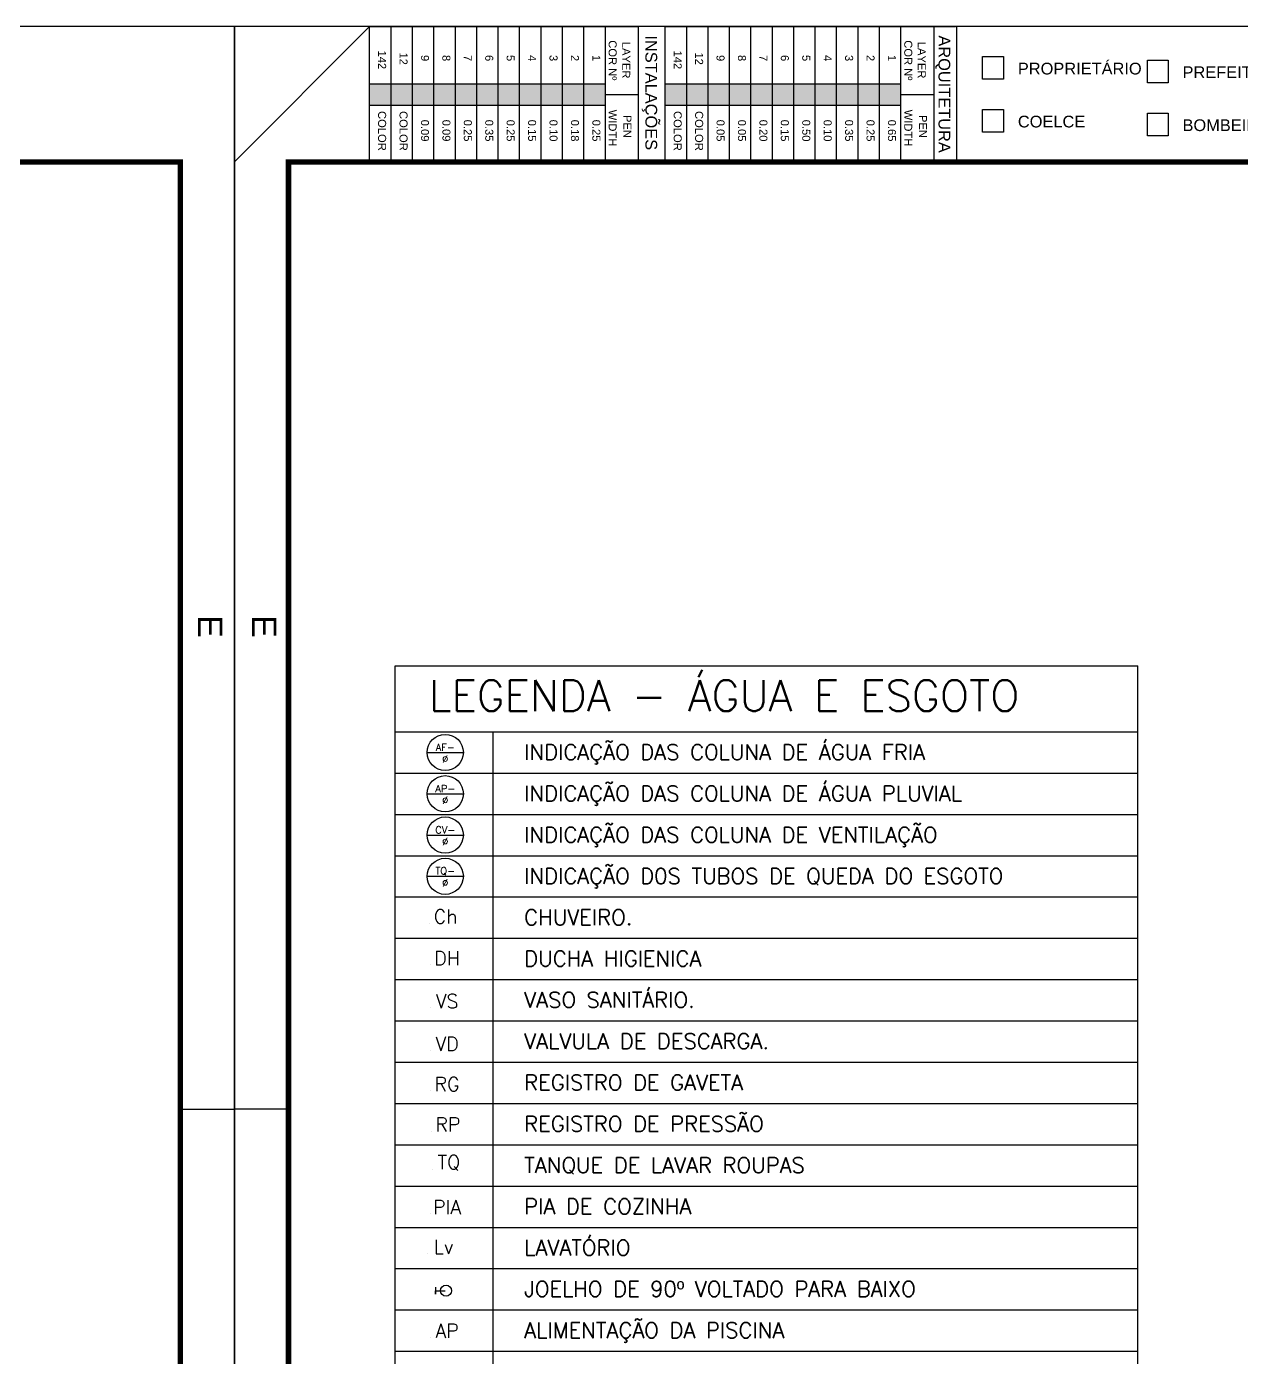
# Model space of a CAD drawing. Header units: millimetres. Extents: x 1904 to 2142, y -1319 to -1235.
# Drawn here: x 1959.83 to 1982.28, y -1259.51 to -1234.92 of the extents above; entities that cross this region are included whole.
import ezdxf
from ezdxf.enums import TextEntityAlignment as Align

# ---------------------------------------------------------------- set-up
doc = ezdxf.new("R2010")
doc.units = ezdxf.units.MM
doc.header["$LTSCALE"] = 30
doc.layers.get('0').update_dxf_attribs({"linetype": 'CONTINUOUS'})
for name, color, linetype in [("PRANCHA - PROJETU'S", 7, 'CONTINUOUS'), ('TXT_0', 7, 'CONTINUOUS'), ('TXT_1', 2, 'CONTINUOUS'), ('TXT_2', 6, 'CONTINUOUS')]:
    doc.layers.add(name, color=color, linetype=linetype)
doc.styles.add('ADITIVOCAD', font='ROMANS.shx')
doc.styles.add('ARIAL', font='arial.ttf', dxfattribs={"height": 2})

# ---------------------------------------------------------------- blocks, each defined once
blk = doc.blocks.new('ADFSGASDFG')
at = {"layer": "PRANCHA - PROJETU'S"}
h = blk.add_hatch(color=1, dxfattribs=at)
h.set_gradient(color1=(255, 0, 0), color2=(255, 0, 0), tint=1)
h.paths.add_polyline_path([(278.03, 60.265), (277.634, 60.265), (277.634, 59.869), (278.03, 59.869)])
h = blk.add_hatch(color=1, dxfattribs=at)
h.set_gradient(color1=(255, 255, 0), color2=(255, 255, 0), tint=1)
h.paths.add_polyline_path([(278.03, 59.473), (278.03, 59.869), (277.634, 59.869), (277.634, 59.473)])
h = blk.add_hatch(color=1, dxfattribs=at)
h.set_gradient(color1=(0, 255, 0), color2=(0, 255, 0), tint=1)
h.paths.add_polyline_path([(278.03, 59.473), (277.634, 59.473), (277.634, 59.077), (278.03, 59.077)])
h = blk.add_hatch(color=1, dxfattribs=at)
h.set_gradient(color1=(0, 255, 255), color2=(0, 255, 255), tint=1)
h.paths.add_polyline_path([(278.03, 59.077), (277.634, 59.077), (277.634, 58.681), (278.03, 58.681)])
h = blk.add_hatch(color=1, dxfattribs=at)
h.set_gradient(color1=(0, 0, 255), color2=(0, 0, 255), tint=1)
h.paths.add_polyline_path([(278.03, 58.681), (277.634, 58.681), (277.634, 58.285), (278.03, 58.285)])
h = blk.add_hatch(color=1, dxfattribs=at)
h.set_gradient(color1=(255, 0, 255), color2=(255, 0, 255), tint=1)
h.paths.add_polyline_path([(278.03, 58.285), (277.634, 58.285), (277.634, 57.889), (278.03, 57.889)])
h = blk.add_hatch(color=1, dxfattribs=at)
h.set_gradient(color1=(255, 255, 255), tint=1)
h.paths.add_polyline_path([(278.03, 57.889), (277.634, 57.889), (277.634, 57.493), (278.03, 57.493)])
h = blk.add_hatch(color=1, dxfattribs=at)
h.set_gradient(color1=(128, 128, 128), color2=(128, 128, 128), tint=1)
h.paths.add_polyline_path([(278.03, 57.493), (277.634, 57.493), (277.634, 57.097), (278.03, 57.097)])
h = blk.add_hatch(color=1, dxfattribs=at)
h.set_gradient(color1=(192, 192, 192), color2=(192, 192, 192), tint=1)
h.paths.add_polyline_path([(278.03, 57.097), (277.634, 57.097), (277.634, 56.701), (278.03, 56.701)])
h = blk.add_hatch(color=1, dxfattribs=at)
h.set_gradient(color1=(204, 0, 0), color2=(204, 0, 0), tint=1)
h.paths.add_polyline_path([(278.03, 56.305), (278.03, 56.701), (277.634, 56.701), (277.634, 56.305)])
h = blk.add_hatch(color=1, dxfattribs=at)
h.set_gradient(color1=(0, 153, 204), color2=(0, 153, 204), tint=1)
h.paths.add_polyline_path([(278.03, 56.305), (277.634, 56.305), (277.634, 55.909), (278.03, 55.909)])
h = blk.add_hatch(color=1, dxfattribs=at)
h.set_gradient(color1=(255, 0, 0), color2=(255, 0, 0), tint=1)
h.paths.add_polyline_path([(278.03, 54.802), (277.634, 54.802), (277.634, 54.406), (278.03, 54.406)])
h = blk.add_hatch(color=1, dxfattribs=at)
h.set_gradient(color1=(255, 255, 0), color2=(255, 255, 0), tint=1)
h.paths.add_polyline_path([(278.03, 54.01), (278.03, 54.406), (277.634, 54.406), (277.634, 54.01)])
h = blk.add_hatch(color=1, dxfattribs=at)
h.set_gradient(color1=(0, 255, 0), color2=(0, 255, 0), tint=1)
h.paths.add_polyline_path([(278.03, 54.01), (277.634, 54.01), (277.634, 53.614), (278.03, 53.614)])
h = blk.add_hatch(color=1, dxfattribs=at)
h.set_gradient(color1=(0, 255, 255), color2=(0, 255, 255), tint=1)
h.paths.add_polyline_path([(278.03, 53.614), (277.634, 53.614), (277.634, 53.218), (278.03, 53.218)])
h = blk.add_hatch(color=1, dxfattribs=at)
h.set_gradient(color1=(0, 0, 255), color2=(0, 0, 255), tint=1)
h.paths.add_polyline_path([(278.03, 53.218), (277.634, 53.218), (277.634, 52.822), (278.03, 52.822)])
h = blk.add_hatch(color=1, dxfattribs=at)
h.set_gradient(color1=(255, 0, 255), color2=(255, 0, 255), tint=1)
h.paths.add_polyline_path([(278.03, 52.822), (277.634, 52.822), (277.634, 52.426), (278.03, 52.426)])
h = blk.add_hatch(color=1, dxfattribs=at)
h.set_gradient(color1=(255, 255, 255), tint=1)
h.paths.add_polyline_path([(278.03, 52.426), (277.634, 52.426), (277.634, 52.03), (278.03, 52.03)])
h = blk.add_hatch(color=1, dxfattribs=at)
h.set_gradient(color1=(128, 128, 128), color2=(128, 128, 128), tint=1)
h.paths.add_polyline_path([(278.03, 52.03), (277.634, 52.03), (277.634, 51.634), (278.03, 51.634)])
h = blk.add_hatch(color=1, dxfattribs=at)
h.set_gradient(color1=(192, 192, 192), color2=(192, 192, 192), tint=1)
h.paths.add_polyline_path([(278.03, 51.634), (277.634, 51.634), (277.634, 51.238), (278.03, 51.238)])
h = blk.add_hatch(color=1, dxfattribs=at)
h.set_gradient(color1=(204, 0, 0), color2=(204, 0, 0), tint=1)
h.paths.add_polyline_path([(278.03, 50.842), (278.03, 51.238), (277.634, 51.238), (277.634, 50.842)])
h = blk.add_hatch(color=1, dxfattribs=at)
h.set_gradient(color1=(0, 153, 204), color2=(0, 153, 204), tint=1)
h.paths.add_polyline_path([(278.03, 50.842), (277.634, 50.842), (277.634, 50.446), (278.03, 50.446)])
at = {"layer": "PRANCHA - PROJETU'S", "color": 1}
for p, q in [((360.678, 107.346), (276.578, 107.346)), ((276.578, 107.346), (276.578, 47.946)), ((296.578, 106.346), (296.578, 107.346)), ((279.078, 47.946), (276.578, 50.446)), ((296.578, 48.946), (296.578, 47.946)), ((276.578, 47.946), (360.678, 47.946))]:
    blk.add_line(p, q, dxfattribs=at)
at = {"layer": "PRANCHA - PROJETU'S"}
for p, q in [((279.086, 61.299), (276.578, 61.299)), ((276.578, 55.909), (276.578, 61.272)), ((279.086, 60.876), (276.578, 60.876)), ((279.086, 60.876), (276.578, 60.876)), ((277.832, 60.265), (277.832, 60.876)), ((279.086, 60.876), (279.086, 55.909)), ((279.086, 60.265), (276.578, 60.265)), ((277.634, 55.909), (277.634, 60.265)), ((278.03, 55.909), (278.03, 60.265)), ((279.086, 59.869), (276.578, 59.869)), ((279.086, 59.473), (276.578, 59.473)), ((279.086, 59.077), (276.578, 59.077)), ((279.086, 58.681), (276.578, 58.681)), ((279.086, 58.285), (276.578, 58.285)), ((279.086, 57.889), (276.578, 57.889)), ((279.086, 57.493), (276.578, 57.493)), ((279.086, 57.097), (276.578, 57.097)), ((279.086, 56.701), (276.578, 56.701)), ((279.086, 56.305), (276.578, 56.305)), ((279.086, 55.909), (276.578, 55.909)), ((279.086, 55.413), (276.578, 55.413)), ((276.578, 50.446), (276.578, 55.413)), ((277.832, 54.802), (277.832, 55.413)), ((279.086, 55.413), (279.086, 50.446)), ((279.086, 54.802), (276.578, 54.802)), ((277.634, 50.446), (277.634, 54.802)), ((278.03, 50.446), (278.03, 54.802)), ((279.086, 54.406), (276.578, 54.406)), ((279.086, 54.01), (276.578, 54.01)), ((279.086, 53.614), (276.578, 53.614)), ((279.086, 53.218), (276.578, 53.218)), ((279.086, 52.822), (276.578, 52.822)), ((279.086, 52.426), (276.578, 52.426)), ((279.086, 52.03), (276.578, 52.03)), ((279.086, 51.634), (276.578, 51.634)), ((279.086, 51.238), (276.578, 51.238)), ((279.086, 50.842), (276.578, 50.842)), ((279.086, 50.446), (276.578, 50.446))]:
    blk.add_line(p, q, dxfattribs=at)
at = {"layer": "PRANCHA - PROJETU'S", "color": 4, "const_width": 0.1}
blk.add_lwpolyline([(279.078, 106.346), (359.678, 106.346), (359.678, 48.946), (279.078, 48.946)], close=True, dxfattribs=at)
at = {"layer": "PRANCHA - PROJETU'S"}
for points in [[(277.197, 65.206), (277.615, 65.206), (277.615, 64.821), (277.197, 64.821)], [(278.176, 65.206), (278.594, 65.206), (278.594, 64.821), (278.176, 64.821)], [(277.13, 62.158), (277.548, 62.158), (277.548, 61.773), (277.13, 61.773)], [(278.109, 62.158), (278.526, 62.158), (278.526, 61.773), (278.109, 61.773)]]:
    blk.add_lwpolyline(points, close=True, dxfattribs=at)
at = {"layer": "PRANCHA - PROJETU'S", "color": 50, "linetype": 'Continuous', "style": 'ARIAL'}
for p in [(287.661, 106.896), (287.661, 48.496)]:
    blk.add_text('E', height=0.45, dxfattribs=at).set_placement(p, align=Align.MIDDLE)
at = {"layer": "PRANCHA - PROJETU'S", "color": 2, "style": 'ARIAL'}
for s, height, p in [('PREFEITURA', 0.2168, (277.312, 65.469)), ('BOMBEIROS', 0.2168, (278.291, 65.469)), ('PROPRIETÁRIO', 0.21676, (277.245, 62.426)), ('COELCE', 0.2168, (278.224, 62.426))]:
    blk.add_text(s, height=height, rotation=90, dxfattribs=at).set_placement(p, align=Align.TOP_LEFT)
for s, p in [('ARQUITETURA', (276.74, 61.176)), ('INSTALAÇÕES', (276.74, 55.759))]:
    blk.add_text(s, height=0.21676, dxfattribs=at).set_placement(p, align=Align.TOP_LEFT)
at = {"layer": "PRANCHA - PROJETU'S", "style": 'ARIAL'}
for s, height, p in [('PEN', 0.1479, (278.211, 60.747)), ('LAYER', 0.1479, (276.858, 60.724)), ('COR Nº', 0.1479, (276.83, 60.474)), ('WIDTH', 0.1479, (278.113, 60.474)), ('1', 0.148, (277.102, 60.173)), ('0.65', 0.1479, (278.298, 60.173)), ('2', 0.148, (277.102, 59.777)), ('0.25', 0.1479, (278.298, 59.777)), ('3', 0.148, (277.102, 59.381)), ('0.35', 0.1479, (278.298, 59.381)), ('4', 0.148, (277.102, 58.985)), ('0.10', 0.1479, (278.298, 58.985)), ('5', 0.148, (277.102, 58.589)), ('0.50', 0.1479, (278.298, 58.589)), ('6', 0.148, (277.102, 58.193)), ('0.15', 0.1479, (278.298, 58.193)), ('7', 0.148, (277.102, 57.797)), ('0.20', 0.1479, (278.298, 57.797)), ('8', 0.148, (277.102, 57.401)), ('0.05', 0.1479, (278.298, 57.401)), ('9', 0.148, (277.102, 57.005)), ('0.05', 0.1479, (278.298, 57.005)), ('12', 0.1479, (277.055, 56.609)), ('COLOR', 0.1479, (278.138, 56.609)), ('142', 0.1479, (277.02, 56.213)), ('COLOR', 0.1479, (278.138, 56.213)), ('LAYER', 0.1479, (276.858, 55.261)), ('PEN', 0.1479, (278.211, 55.284)), ('COR Nº', 0.1479, (276.83, 55.011)), ('WIDTH', 0.1479, (278.113, 55.011)), ('1', 0.148, (277.102, 54.71)), ('0.25', 0.1479, (278.298, 54.71)), ('2', 0.148, (277.102, 54.314)), ('0.18', 0.1479, (278.298, 54.314)), ('3', 0.148, (277.102, 53.918)), ('0.10', 0.1479, (278.298, 53.918)), ('4', 0.148, (277.102, 53.522)), ('0.15', 0.1479, (278.298, 53.522)), ('5', 0.148, (277.102, 53.126)), ('0.25', 0.1479, (278.298, 53.126)), ('6', 0.148, (277.102, 52.73)), ('0.35', 0.1479, (278.298, 52.73)), ('7', 0.148, (277.102, 52.334)), ('0.25', 0.1479, (278.298, 52.334)), ('8', 0.148, (277.102, 51.938)), ('0.09', 0.1479, (278.298, 51.938)), ('9', 0.148, (277.102, 51.542)), ('0.09', 0.1479, (278.298, 51.542)), ('12', 0.1479, (277.055, 51.146)), ('COLOR', 0.1479, (278.138, 51.146)), ('142', 0.1479, (277.02, 50.75)), ('COLOR', 0.1479, (278.138, 50.75))]:
    blk.add_text(s, height=height, dxfattribs=at).set_placement(p, align=Align.TOP_LEFT)
blk = doc.blocks.new('Adh_Afn')
blk.add_line((-0.25, 0), (0.25, 0))
blk.add_circle((0, 0), 0.25)
at = {"flags": 8}
for tag, p in [('$AF', (0, 0.07)), ('$DIAM', (0, -0.091))]:
    blk.add_attdef(tag, text='', height=0.1, dxfattribs=at).set_placement(p, align=Align.MIDDLE)
blk = doc.blocks.new('ADH_HIUTILIZ1')
blk.add_line((0.12, 0), (0.12, 0))
at = {"flags": 8}
blk.add_attdef('$N', text='', height=0.09, dxfattribs=at).set_placement((0.2262, 0.0422), align=Align.MIDDLE)
blk = doc.blocks.new('Adh_cx_j90b')
blk.add_lwpolyline([(-0.068, 0.0225), (-0.068, -0.0225), (-0.068, 0), (-0.0056, 0)])
blk.add_circle((0, 0), 0.0359)

msp = doc.modelspace()

# ---------------------------------------------------------------- linework, layer by layer
at = {"layer": 'TXT_1'}
for p, q in [((1966.641, -1267.024), (1966.641, -1246.728)), ((1966.641, -1246.728), (1980.363, -1246.728)), ((1966.641, -1267.024), (1966.641, -1246.728)), ((1980.363, -1267.024), (1980.363, -1246.728)), ((1966.641, -1247.949), (1980.363, -1247.949)), ((1968.453, -1267.024), (1968.453, -1247.949)), ((1966.641, -1248.712), (1980.363, -1248.712)), ((1966.641, -1249.475), (1980.363, -1249.475)), ((1966.641, -1250.238), (1980.363, -1250.238)), ((1966.641, -1251.001), (1980.363, -1251.001)), ((1966.641, -1251.764), (1980.363, -1251.764)), ((1966.641, -1252.527), (1980.363, -1252.527)), ((1966.641, -1253.29), (1980.363, -1253.29)), ((1966.641, -1254.053), (1980.363, -1254.053)), ((1966.641, -1254.816), (1980.363, -1254.816)), ((1966.641, -1255.579), (1980.363, -1255.579)), ((1966.641, -1256.342), (1980.363, -1256.342)), ((1966.641, -1257.105), (1980.363, -1257.105)), ((1966.641, -1257.868), (1980.363, -1257.868)), ((1966.641, -1258.631), (1980.363, -1258.631)), ((1966.641, -1259.394), (1980.363, -1259.394)), ((1966.641, -1259.394), (1980.363, -1259.394))]:
    msp.add_line(p, q, dxfattribs=at)

# ---------------------------------------------------------------- block references
at = {"layer": "PRANCHA - PROJETU'S", "color": 1, "rotation": 270}
for p in [(1856.322, -958.341), (1915.722, -958.341)]:
    msp.add_blockref('ADFSGASDFG', p, dxfattribs=at)
at = {"layer": 'TXT_1'}
ref = msp.add_blockref('Adh_Afn', (1967.566, -1248.33), dxfattribs=dict(at, xscale=1.335253919870773, yscale=1.335253919870773, zscale=1.33525391987112))
ref.add_attrib('$AF', 'AF-', dxfattribs={"layer": '0', "height": 0.1335, "style": 'ADITIVOCAD', "flags": 8}).set_placement((1967.566, -1248.236), align=Align.MIDDLE)
ref.add_attrib('$DIAM', '%%C', dxfattribs={"layer": '0', "height": 0.1335, "style": 'ADITIVOCAD', "flags": 8}).set_placement((1967.566, -1248.451), align=Align.MIDDLE)
ref = msp.add_blockref('Adh_Afn', (1967.566, -1249.093), dxfattribs=dict(at, xscale=1.335253919870773, yscale=1.335253919870773, zscale=1.33525391987112))
ref.add_attrib('$AF', 'AP-', dxfattribs={"layer": '0', "height": 0.1335, "style": 'ADITIVOCAD', "flags": 8}).set_placement((1967.566, -1248.999), align=Align.MIDDLE)
ref.add_attrib('$DIAM', '%%C', dxfattribs={"layer": '0', "height": 0.1335, "style": 'ADITIVOCAD', "flags": 8}).set_placement((1967.566, -1249.214), align=Align.MIDDLE)
ref = msp.add_blockref('Adh_Afn', (1967.566, -1249.856), dxfattribs=dict(at, xscale=1.335253919870773, yscale=1.335253919870773, zscale=1.33525391987112))
ref.add_attrib('$AF', 'CV-', dxfattribs={"layer": '0', "height": 0.1335, "style": 'ADITIVOCAD', "flags": 8}).set_placement((1967.566, -1249.762), align=Align.MIDDLE)
ref.add_attrib('$DIAM', '%%C', dxfattribs={"layer": '0', "height": 0.1335, "style": 'ADITIVOCAD', "flags": 8}).set_placement((1967.566, -1249.977), align=Align.MIDDLE)
ref = msp.add_blockref('Adh_Afn', (1967.566, -1250.619), dxfattribs=dict(at, xscale=1.335253919870773, yscale=1.335253919870773, zscale=1.33525391987112))
ref.add_attrib('$AF', 'TQ-', dxfattribs={"layer": '0', "height": 0.1335, "style": 'ADITIVOCAD', "flags": 8}).set_placement((1967.566, -1250.525), align=Align.MIDDLE)
ref.add_attrib('$DIAM', '%%C', dxfattribs={"layer": '0', "height": 0.1335, "style": 'ADITIVOCAD', "flags": 8}).set_placement((1967.566, -1250.74), align=Align.MIDDLE)
ref = msp.add_blockref('ADH_HIUTILIZ1', (1966.926, -1251.485), dxfattribs=dict(at, xscale=2.861258399723829, yscale=2.861258399723829, zscale=2.861258399723829))
ref.add_attrib('$N', 'Ch', dxfattribs={"layer": '0', "height": 0.2575, "style": 'ADITIVOCAD', "flags": 8}).set_placement((1967.573, -1251.364), align=Align.MIDDLE)
ref = msp.add_blockref('ADH_HIUTILIZ1', (1966.952, -1252.253), dxfattribs=dict(at, xscale=2.861258399723829, yscale=2.861258399723829, zscale=2.861258399723829))
ref.add_attrib('$N', 'DH', dxfattribs={"layer": '0', "height": 0.2575, "style": 'ADITIVOCAD', "flags": 8}).set_placement((1967.599, -1252.132), align=Align.MIDDLE)
ref = msp.add_blockref('ADH_HIUTILIZ1', (1966.952, -1253.049), dxfattribs=dict(at, xscale=2.861258399723829, yscale=2.861258399723829, zscale=2.861258399723829))
ref.add_attrib('$N', 'VS', dxfattribs={"layer": '0', "height": 0.2575, "style": 'ADITIVOCAD', "flags": 8}).set_placement((1967.599, -1252.928), align=Align.MIDDLE)
ref = msp.add_blockref('ADH_HIUTILIZ1', (1966.952, -1253.835), dxfattribs=dict(at, xscale=2.861258399723829, yscale=2.861258399723829, zscale=2.861258399723829))
ref.add_attrib('$N', 'VD', dxfattribs={"layer": '0', "height": 0.2575, "style": 'ADITIVOCAD', "flags": 8}).set_placement((1967.599, -1253.714), align=Align.MIDDLE)
ref = msp.add_blockref('ADH_HIUTILIZ1', (1966.952, -1254.582), dxfattribs=dict(at, xscale=2.861258399723829, yscale=2.861258399723829, zscale=2.861258399723829))
ref.add_attrib('$N', 'RG', dxfattribs={"layer": '0', "height": 0.2575, "style": 'ADITIVOCAD', "flags": 8}).set_placement((1967.599, -1254.461), align=Align.MIDDLE)
ref = msp.add_blockref('ADH_HIUTILIZ1', (1966.966, -1255.325), dxfattribs=dict(at, xscale=2.861258399723829, yscale=2.861258399723829, zscale=2.861258399723829))
ref.add_attrib('$N', 'RP', dxfattribs={"layer": '0', "height": 0.2575, "style": 'ADITIVOCAD', "flags": 8}).set_placement((1967.614, -1255.204), align=Align.MIDDLE)
ref = msp.add_blockref('ADH_HIUTILIZ1', (1966.985, -1256.032), dxfattribs=dict(at, xscale=2.861258399723829, yscale=2.861258399723829, zscale=2.861258399723829))
ref.add_attrib('$N', 'TQ', dxfattribs={"layer": '0', "height": 0.2575, "style": 'ADITIVOCAD', "flags": 8}).set_placement((1967.632, -1255.911), align=Align.MIDDLE)
ref = msp.add_blockref('ADH_HIUTILIZ1', (1966.952, -1256.851), dxfattribs=dict(at, xscale=2.861258399723829, yscale=2.861258399723829, zscale=2.861258399723829))
ref.add_attrib('$N', 'PIA', dxfattribs={"layer": '0', "height": 0.2575, "style": 'ADITIVOCAD', "flags": 8}).set_placement((1967.599, -1256.73), align=Align.MIDDLE)
ref = msp.add_blockref('ADH_HIUTILIZ1', (1966.887, -1257.588), dxfattribs=dict(at, xscale=2.861258399723829, yscale=2.861258399723829, zscale=2.861258399723829))
ref.add_attrib('$N', 'Lv', dxfattribs={"layer": '0', "height": 0.2575, "style": 'ADITIVOCAD', "flags": 8}).set_placement((1967.534, -1257.467), align=Align.MIDDLE)
at = {"layer": 'TXT_1', "xscale": 2.861258399723829, "yscale": 2.861258399723829, "zscale": 2.861258399723829}
msp.add_blockref('Adh_cx_j90b', (1967.579, -1258.276), dxfattribs=at)
at = {"layer": 'TXT_1'}
ref = msp.add_blockref('ADH_HIUTILIZ1', (1966.952, -1259.14), dxfattribs=dict(at, xscale=2.861258399723829, yscale=2.861258399723829, zscale=2.861258399723829))
ref.add_attrib('$N', 'AP', dxfattribs={"layer": '0', "height": 0.2575, "style": 'ADITIVOCAD', "flags": 8}).set_placement((1967.599, -1259.019), align=Align.MIDDLE)

# ---------------------------------------------------------------- texts
at = {"layer": 'TXT_0', "style": 'ADITIVOCAD'}
for s, height, p in [('INDICAÇÃO DAS COLUNA DE ÁGUA FRIA', 0.28613, (1969.025, -1248.468)), ('INDICAÇÃO DAS COLUNA DE ÁGUA PLUVIAL', 0.28613, (1969.025, -1249.231)), ('INDICAÇÃO DAS COLUNA DE VENTILAÇÃO', 0.28613, (1969.025, -1249.994)), ('INDICAÇÃO D0S TUBOS DE QUEDA DO ESGOTO', 0.28613, (1969.025, -1250.757)), ('CHUVEIRO.', 0.2861, (1969.025, -1251.52)), ('DUCHA HIGIENICA', 0.28613, (1969.025, -1252.283)), ('VASO SANITÁRIO.', 0.28613, (1969.025, -1253.046)), ('VALVULA DE DESCARGA.', 0.28613, (1969.025, -1253.809)), ('REGISTRO DE GAVETA', 0.28613, (1969.025, -1254.572)), ('REGISTRO DE PRESSÃO', 0.28613, (1969.025, -1255.335)), ('TANQUE DE LAVAR ROUPAS', 0.28613, (1969.025, -1256.098)), ('PIA DE COZINHA', 0.28613, (1969.025, -1256.861)), ('LAVATÓRIO', 0.2861, (1969.025, -1257.624)), ('JOELHO DE 90º VOLTADO PARA BAIXO', 0.28613, (1969.025, -1258.387)), ('ALIMENTAÇÃO DA PISCINA', 0.28613, (1969.025, -1259.15))]:
    msp.add_text(s, height=height, dxfattribs=at).set_placement(p)
at = {"layer": 'TXT_2', "style": 'ADITIVOCAD'}
msp.add_text('LEGENDA - ÁGUA E ESGOTO', height=0.57225, dxfattribs=at).set_placement((1967.264, -1247.567))

doc.saveas('drawing.dxf')
